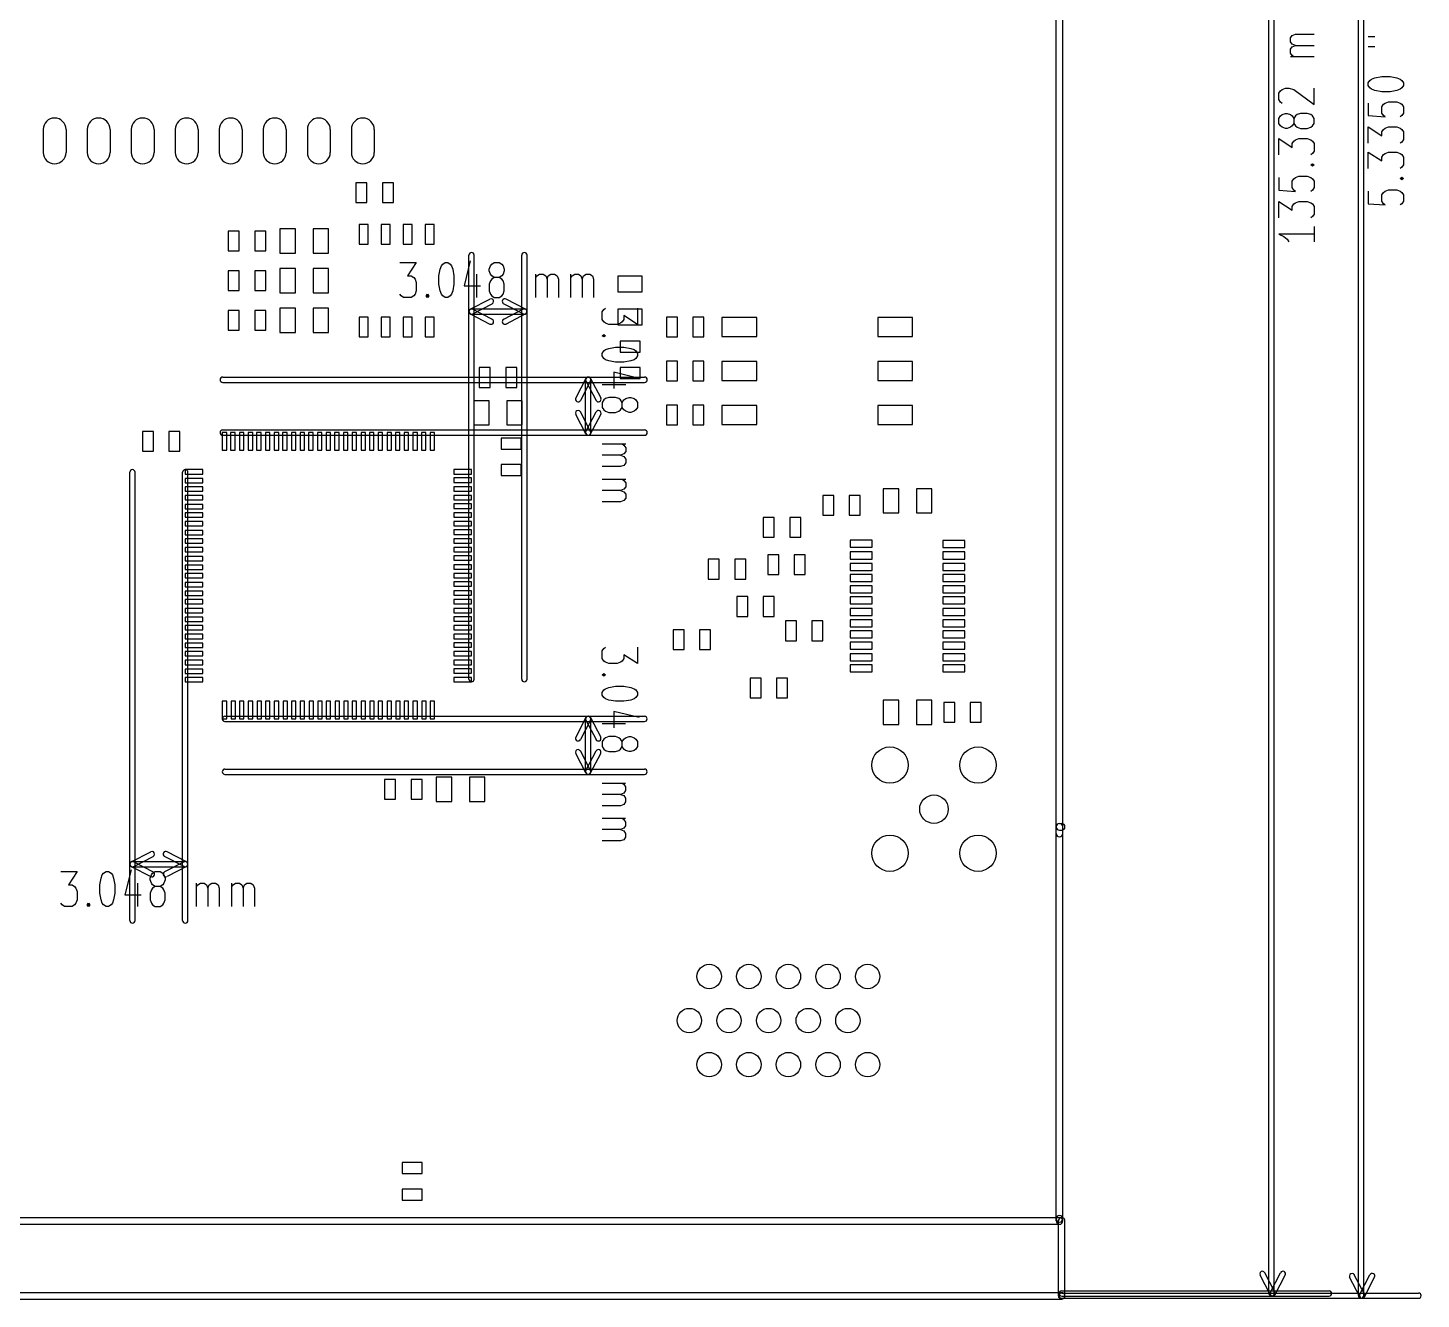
# Model space of a CAD drawing. Extents: x -29274 to 69862, y 24345 to 162744.
# Drawn here: x 38225 to 69862, y 24345 to 53210 of the extents above; entities that cross this region are included whole.
import ezdxf

# ---------------------------------------------------------------- set-up
doc = ezdxf.new("R2010")
doc.units = 0
doc.layers.add('BLACK', color=1, linetype='CONTINUOUS')

msp = doc.modelspace()

# ---------------------------------------------------------------- linework, layer by layer
at = {"layer": 'BLACK'}
for p, q in [((66406, 24474), (66406, 77774)), ((66526, 24474), (66526, 77774)), ((68438, 24426), (68438, 77776)), ((68558, 24426), (68558, 77776)), ((61575, 34920), (61575, 75920)), ((61725, 34920), (61725, 75920)), ((66896, 52981), (66935, 53039)), ((66896, 52896), (66896, 52981)), ((66935, 52839), (66896, 52896)), ((66935, 53039), (67011, 53067)), ((67011, 52810), (66935, 52839)), ((67011, 53067), (67430, 53067)), ((68662, 53016), (68814, 53016)), ((66896, 52724), (66935, 52781)), ((66896, 52639), (66896, 52724)), ((66935, 52581), (66896, 52639)), ((67430, 52553), (66896, 52553)), ((66935, 52781), (67011, 52810)), ((66973, 52553), (66935, 52581)), ((67011, 52810), (67430, 52810)), ((68662, 52787), (68814, 52787)), ((68662, 51959), (68700, 52016)), ((68662, 51902), (68662, 51959)), ((68700, 51845), (68662, 51902)), ((68700, 52016), (68738, 52045)), ((68738, 52045), (68814, 52074)), ((68814, 52074), (68967, 52102)), ((68967, 52102), (69157, 52102)), ((69157, 52102), (69309, 52074)), ((69309, 52074), (69386, 52045)), ((69386, 52045), (69424, 52016)), ((69424, 52016), (69462, 51959)), ((69462, 51902), (69424, 51845)), ((69462, 51959), (69462, 51902)), ((66630, 51725), (66668, 51782)), ((66630, 51582), (66630, 51725)), ((66668, 51525), (66630, 51582)), ((66668, 51782), (66706, 51811)), ((66706, 51811), (66782, 51839)), ((66782, 51839), (66858, 51839)), ((66858, 51839), (66973, 51811)), ((66973, 51811), (67430, 51468)), ((67430, 51468), (67430, 51839)), ((68738, 51816), (68700, 51845)), ((68814, 51788), (68738, 51816)), ((68967, 51759), (68814, 51788)), ((69157, 51759), (68967, 51759)), ((69309, 51788), (69157, 51759)), ((69386, 51816), (69309, 51788)), ((69424, 51845), (69386, 51816)), ((66706, 51496), (66668, 51525)), ((66706, 51240), (66782, 51268)), ((66782, 51268), (66820, 51268)), ((66820, 51268), (66896, 51240)), ((67125, 51268), (67049, 51240)), ((67277, 51268), (67125, 51268)), ((67354, 51240), (67277, 51268)), ((68662, 51503), (68662, 51217)), ((68967, 51417), (69005, 51474)), ((68967, 51274), (68967, 51417)), ((69005, 51217), (68967, 51274)), ((69005, 51474), (69043, 51503)), ((69043, 51503), (69119, 51531)), ((69119, 51531), (69309, 51531)), ((69309, 51531), (69386, 51503)), ((69386, 51503), (69424, 51474)), ((69424, 51474), (69462, 51417)), ((69462, 51274), (69424, 51217)), ((69462, 51417), (69462, 51274)), ((66630, 51154), (66668, 51211)), ((66630, 51040), (66630, 51154)), ((66668, 50982), (66630, 51040)), ((66668, 51211), (66706, 51240)), ((66706, 50954), (66668, 50982)), ((66782, 50925), (66706, 50954)), ((66896, 50954), (66820, 50925)), ((66896, 51240), (66935, 51211)), ((66935, 50982), (66896, 50954)), ((66935, 51211), (66973, 51154)), ((66973, 51040), (66935, 50982)), ((67011, 51211), (66973, 51154)), ((66973, 51154), (66973, 51040)), ((66973, 51040), (67011, 50982)), ((67049, 51240), (67011, 51211)), ((67011, 50982), (67049, 50954)), ((67049, 50954), (67125, 50925)), ((67277, 50925), (67354, 50954)), ((67392, 51211), (67354, 51240)), ((67354, 50954), (67392, 50982)), ((67430, 51154), (67392, 51211)), ((67392, 50982), (67430, 51040)), ((67430, 51040), (67430, 51154)), ((68662, 51217), (69043, 51188)), ((68662, 50589), (68662, 50960)), ((68662, 50960), (68967, 50760)), ((69043, 51188), (69005, 51217)), ((69043, 50932), (69119, 50960)), ((69119, 50960), (69309, 50960)), ((69309, 50960), (69386, 50932)), ((69424, 51217), (69386, 51188)), ((38571, 50903), (38571, 50383)), ((39091, 50903), (39091, 50383)), ((39571, 50903), (39571, 50383)), ((40091, 50903), (40091, 50383)), ((40571, 50903), (40571, 50383)), ((41091, 50903), (41091, 50383)), ((41571, 50903), (41571, 50383)), ((42091, 50903), (42091, 50383)), ((42571, 50903), (42571, 50383)), ((43091, 50903), (43091, 50383)), ((43571, 50903), (43571, 50383)), ((44091, 50903), (44091, 50383)), ((44571, 50903), (44571, 50383)), ((45091, 50903), (45091, 50383)), ((45570, 50903), (45570, 50383)), ((46090, 50903), (46090, 50383)), ((66630, 50326), (66630, 50697)), ((66630, 50697), (66935, 50497)), ((66820, 50925), (66782, 50925)), ((66935, 50583), (66973, 50640)), ((66973, 50640), (67011, 50669)), ((67011, 50669), (67087, 50697)), ((67087, 50697), (67277, 50697)), ((67125, 50925), (67277, 50925)), ((67277, 50697), (67354, 50669)), ((67354, 50669), (67392, 50640)), ((67392, 50640), (67430, 50583)), ((68967, 50846), (69005, 50903)), ((68967, 50760), (68967, 50846)), ((69005, 50903), (69043, 50932)), ((69386, 50932), (69424, 50903)), ((69424, 50903), (69462, 50846)), ((69462, 50674), (69424, 50617)), ((69462, 50846), (69462, 50674)), ((66935, 50497), (66935, 50583)), ((67392, 50354), (67354, 50326)), ((67430, 50411), (67392, 50354)), ((67430, 50583), (67430, 50411)), ((68662, 50018), (68662, 50389)), ((68662, 50389), (68967, 50189)), ((68967, 50275), (69005, 50332)), ((69005, 50332), (69043, 50361)), ((69043, 50361), (69119, 50389)), ((69119, 50389), (69309, 50389)), ((69309, 50389), (69386, 50361)), ((69424, 50617), (69386, 50589)), ((69386, 50361), (69424, 50332)), ((69424, 50332), (69462, 50275)), ((67354, 50097), (67392, 50125)), ((67392, 50068), (67354, 50097)), ((67354, 50097), (67430, 50097)), ((67392, 50125), (67430, 50097)), ((67430, 50097), (67392, 50068)), ((68967, 50189), (68967, 50275)), ((69424, 50046), (69386, 50018)), ((69462, 50103), (69424, 50046)), ((69462, 50275), (69462, 50103)), ((45675, 49695), (45675, 49245)), ((45925, 49695), (45675, 49695)), ((45925, 49245), (45925, 49695)), ((46275, 49695), (46275, 49245)), ((46525, 49695), (46275, 49695)), ((46525, 49245), (46525, 49695)), ((66630, 49812), (66630, 49526)), ((66935, 49726), (66973, 49783)), ((66935, 49583), (66935, 49726)), ((66973, 49783), (67011, 49812)), ((67011, 49812), (67087, 49840)), ((67087, 49840), (67277, 49840)), ((67277, 49840), (67354, 49812)), ((67354, 49812), (67392, 49783)), ((67392, 49783), (67430, 49726)), ((67430, 49726), (67430, 49583)), ((69386, 49789), (69424, 49817)), ((69424, 49760), (69386, 49789)), ((69386, 49789), (69462, 49789)), ((69424, 49817), (69462, 49789)), ((69462, 49789), (69424, 49760)), ((66630, 49526), (67011, 49497)), ((66973, 49526), (66935, 49583)), ((67011, 49497), (66973, 49526)), ((67392, 49526), (67354, 49497)), ((67430, 49583), (67392, 49526)), ((68662, 49504), (68662, 49218)), ((68967, 49418), (69005, 49475)), ((68967, 49275), (68967, 49418)), ((69005, 49475), (69043, 49504)), ((69043, 49504), (69119, 49532)), ((69119, 49532), (69309, 49532)), ((69309, 49532), (69386, 49504)), ((69386, 49504), (69424, 49475)), ((69424, 49475), (69462, 49418)), ((69462, 49418), (69462, 49275)), ((45675, 49245), (45925, 49245)), ((46275, 49245), (46525, 49245)), ((66630, 48898), (66630, 49269)), ((66630, 49269), (66935, 49069)), ((66935, 49155), (66973, 49212)), ((66935, 49069), (66935, 49155)), ((66973, 49212), (67011, 49241)), ((67011, 49241), (67087, 49269)), ((67087, 49269), (67277, 49269)), ((67277, 49269), (67354, 49241)), ((67354, 49241), (67392, 49212)), ((67392, 49212), (67430, 49155)), ((67430, 49155), (67430, 48983)), ((68662, 49218), (69043, 49189)), ((69005, 49218), (68967, 49275)), ((69043, 49189), (69005, 49218)), ((69424, 49218), (69386, 49189)), ((69462, 49275), (69424, 49218)), ((45750, 48745), (45750, 48295)), ((45950, 48745), (45750, 48745)), ((45950, 48295), (45950, 48745)), ((46250, 48745), (46250, 48295)), ((46450, 48745), (46250, 48745)), ((46450, 48295), (46450, 48745)), ((46750, 48745), (46750, 48295)), ((46950, 48745), (46750, 48745)), ((46950, 48295), (46950, 48745)), ((47250, 48745), (47250, 48295)), ((47450, 48745), (47250, 48745)), ((47450, 48295), (47450, 48745)), ((67392, 48926), (67354, 48898)), ((67430, 48983), (67392, 48926)), ((43025, 48595), (42775, 48595)), ((42775, 48595), (42775, 48145)), ((43025, 48145), (43025, 48595)), ((43625, 48595), (43375, 48595)), ((43375, 48595), (43375, 48145)), ((43625, 48145), (43625, 48595)), ((44300, 48645), (43950, 48645)), ((43950, 48645), (43950, 48095)), ((44300, 48095), (44300, 48645)), ((45050, 48645), (44700, 48645)), ((44700, 48645), (44700, 48095)), ((45050, 48095), (45050, 48645)), ((67430, 48527), (66630, 48527)), ((66630, 48527), (66744, 48470)), ((66744, 48470), (66820, 48412)), ((66820, 48412), (66858, 48355)), ((67430, 48698), (67430, 48355)), ((42775, 48145), (43025, 48145)), ((43375, 48145), (43625, 48145)), ((43950, 48095), (44300, 48095)), ((44700, 48095), (45050, 48095)), ((45750, 48295), (45950, 48295)), ((46250, 48295), (46450, 48295)), ((46750, 48295), (46950, 48295)), ((47250, 48295), (47450, 48295)), ((46673, 47885), (47044, 47885)), ((47044, 47885), (46844, 47580)), ((47587, 47733), (47615, 47809)), ((47615, 47809), (47644, 47847)), ((47644, 47847), (47701, 47885)), ((47701, 47885), (47758, 47885)), ((47758, 47885), (47815, 47847)), ((47815, 47847), (47844, 47809)), ((47844, 47809), (47873, 47733)), ((48272, 47923), (48129, 47352)), ((48240, 38421), (48240, 48049)), ((48360, 38421), (48360, 48049)), ((48700, 47733), (48729, 47809)), ((48729, 47809), (48757, 47847)), ((48757, 47847), (48815, 47885)), ((48815, 47885), (48929, 47885)), ((48929, 47885), (48986, 47847)), ((48986, 47847), (49015, 47809)), ((49015, 47809), (49043, 47733)), ((49440, 38421), (49440, 48049)), ((49560, 38421), (49560, 48049)), ((43025, 47695), (42775, 47695)), ((42775, 47695), (42775, 47245)), ((43025, 47245), (43025, 47695)), ((43625, 47695), (43375, 47695)), ((43375, 47695), (43375, 47245)), ((43625, 47245), (43625, 47695)), ((44300, 47745), (43950, 47745)), ((43950, 47745), (43950, 47195)), ((44300, 47195), (44300, 47745)), ((45050, 47745), (44700, 47745)), ((44700, 47745), (44700, 47195)), ((45050, 47195), (45050, 47745)), ((46844, 47580), (46930, 47580)), ((46930, 47580), (46987, 47542)), ((46987, 47542), (47016, 47504)), ((47016, 47504), (47044, 47428)), ((47558, 47580), (47587, 47733)), ((47558, 47390), (47558, 47580)), ((47873, 47733), (47901, 47580)), ((47901, 47580), (47901, 47390)), ((48415, 47619), (48415, 47085)), ((48700, 47695), (48700, 47733)), ((48729, 47619), (48700, 47695)), ((48729, 47466), (48700, 47390)), ((48757, 47580), (48729, 47619)), ((48757, 47504), (48729, 47466)), ((48815, 47542), (48757, 47580)), ((48815, 47542), (48757, 47504)), ((48929, 47542), (48815, 47542)), ((48986, 47580), (48929, 47542)), ((48986, 47504), (48929, 47542)), ((49015, 47619), (48986, 47580)), ((49015, 47466), (48986, 47504)), ((49043, 47695), (49015, 47619)), ((49043, 47390), (49015, 47466)), ((49043, 47733), (49043, 47695)), ((49757, 47085), (49757, 47619)), ((49757, 47542), (49785, 47580)), ((49785, 47580), (49843, 47619)), ((49843, 47619), (49928, 47619)), ((49928, 47619), (49985, 47580)), ((49985, 47580), (50014, 47504)), ((50014, 47504), (50043, 47580)), ((50014, 47504), (50014, 47085)), ((50043, 47580), (50100, 47619)), ((50100, 47619), (50185, 47619)), ((50185, 47619), (50243, 47580)), ((50243, 47580), (50271, 47504)), ((50271, 47504), (50271, 47085)), ((50557, 47085), (50557, 47619)), ((50557, 47542), (50585, 47580)), ((50585, 47580), (50643, 47619)), ((50643, 47619), (50728, 47619)), ((50728, 47619), (50785, 47580)), ((50785, 47580), (50814, 47504)), ((50814, 47504), (50843, 47580)), ((50814, 47504), (50814, 47085)), ((50843, 47580), (50900, 47619)), ((50900, 47619), (50985, 47619)), ((50985, 47619), (51043, 47580)), ((51043, 47580), (51071, 47504)), ((51071, 47504), (51071, 47085)), ((52175, 47570), (51625, 47570)), ((51625, 47570), (51625, 47220)), ((52175, 47220), (52175, 47570)), ((42775, 47245), (43025, 47245)), ((43375, 47245), (43625, 47245)), ((43950, 47195), (44300, 47195)), ((44700, 47195), (45050, 47195)), ((46701, 47123), (46673, 47161)), ((47016, 47161), (46987, 47123)), ((47044, 47238), (47016, 47161)), ((47044, 47428), (47044, 47238)), ((47272, 47123), (47301, 47161)), ((47301, 47161), (47329, 47123)), ((47301, 47161), (47301, 47085)), ((47587, 47238), (47558, 47390)), ((47615, 47161), (47587, 47238)), ((47644, 47123), (47615, 47161)), ((47844, 47161), (47815, 47123)), ((47873, 47238), (47844, 47161)), ((47901, 47390), (47873, 47238)), ((48129, 47352), (48501, 47352)), ((48700, 47390), (48700, 47238)), ((48700, 47238), (48729, 47161)), ((48729, 47161), (48757, 47123)), ((48986, 47123), (49015, 47161)), ((49015, 47161), (49043, 47238)), ((49043, 47238), (49043, 47390)), ((51625, 47220), (52175, 47220)), ((44300, 46845), (43950, 46845)), ((43950, 46845), (43950, 46295)), ((44300, 46295), (44300, 46845)), ((45050, 46845), (44700, 46845)), ((44700, 46845), (44700, 46295)), ((45050, 46295), (45050, 46845)), ((46758, 47085), (46701, 47123)), ((46930, 47085), (46758, 47085)), ((46987, 47123), (46930, 47085)), ((47301, 47085), (47272, 47123)), ((47329, 47123), (47301, 47085)), ((47701, 47085), (47644, 47123)), ((47758, 47085), (47701, 47085)), ((47815, 47123), (47758, 47085)), ((48272, 46823), (48714, 47052)), ((48300, 46829), (49500, 46829)), ((48328, 46716), (48770, 46945)), ((48757, 47123), (48815, 47085)), ((48815, 47085), (48929, 47085)), ((48929, 47085), (48986, 47123)), ((49471, 46716), (49029, 46946)), ((49527, 46822), (49085, 47052)), ((51304, 46819), (51342, 46847)), ((52066, 46847), (52066, 46476)), ((43025, 46795), (42775, 46795)), ((42775, 46795), (42775, 46345)), ((43025, 46345), (43025, 46795)), ((43625, 46795), (43375, 46795)), ((43375, 46795), (43375, 46345)), ((43625, 46345), (43625, 46795)), ((45750, 46645), (45750, 46195)), ((45950, 46645), (45750, 46645)), ((45950, 46195), (45950, 46645)), ((46250, 46645), (46250, 46195)), ((46450, 46645), (46250, 46645)), ((46450, 46195), (46450, 46645)), ((46750, 46645), (46750, 46195)), ((46950, 46645), (46750, 46645)), ((46950, 46195), (46950, 46645)), ((47250, 46645), (47250, 46195)), ((47450, 46645), (47250, 46645)), ((47450, 46195), (47450, 46645)), ((48272, 46715), (48714, 46486)), ((48300, 46709), (49500, 46709)), ((48328, 46822), (48770, 46593)), ((49471, 46822), (49029, 46592)), ((49527, 46716), (49085, 46486)), ((51266, 46762), (51304, 46819)), ((51266, 46590), (51266, 46762)), ((51304, 46533), (51266, 46590)), ((51342, 46504), (51304, 46533)), ((52175, 46820), (51625, 46820)), ((51625, 46820), (51625, 46470)), ((51723, 46533), (51685, 46504)), ((51761, 46590), (51723, 46533)), ((52066, 46476), (51761, 46676)), ((51761, 46676), (51761, 46590)), ((52175, 46470), (52175, 46820)), ((52975, 46645), (52725, 46645)), ((52725, 46645), (52725, 46195)), ((52975, 46195), (52975, 46645)), ((53575, 46645), (53325, 46645)), ((53325, 46645), (53325, 46195)), ((53575, 46195), (53575, 46645)), ((54775, 46634), (53985, 46634)), ((53985, 46634), (53985, 46206)), ((54775, 46206), (54775, 46634)), ((58315, 46634), (57525, 46634)), ((57525, 46634), (57525, 46206)), ((58315, 46206), (58315, 46634)), ((42775, 46345), (43025, 46345)), ((43375, 46345), (43625, 46345)), ((43950, 46295), (44300, 46295)), ((44700, 46295), (45050, 46295)), ((45750, 46195), (45950, 46195)), ((46250, 46195), (46450, 46195)), ((46750, 46195), (46950, 46195)), ((47250, 46195), (47450, 46195)), ((51266, 46219), (51304, 46248)), ((51304, 46191), (51266, 46219)), ((51342, 46219), (51266, 46219)), ((51304, 46248), (51342, 46219)), ((51342, 46219), (51304, 46191)), ((51419, 46476), (51342, 46504)), ((51609, 46476), (51419, 46476)), ((51685, 46504), (51609, 46476)), ((51625, 46470), (52175, 46470)), ((52725, 46195), (52975, 46195)), ((53325, 46195), (53575, 46195)), ((53985, 46206), (54775, 46206)), ((57525, 46206), (58315, 46206)), ((51266, 45819), (51304, 45876)), ((51304, 45876), (51342, 45905)), ((51342, 45905), (51419, 45933)), ((51419, 45933), (51571, 45962)), ((51571, 45962), (51761, 45962)), ((52125, 46095), (51675, 46095)), ((51675, 46095), (51675, 45845)), ((51761, 45962), (51914, 45933)), ((51914, 45933), (51990, 45905)), ((51990, 45905), (52028, 45876)), ((52028, 45876), (52066, 45819)), ((52125, 45845), (52125, 46095)), ((51266, 45762), (51266, 45819)), ((51304, 45705), (51266, 45762)), ((51342, 45676), (51304, 45705)), ((51419, 45647), (51342, 45676)), ((51571, 45619), (51419, 45647)), ((51761, 45619), (51571, 45619)), ((51675, 45845), (52125, 45845)), ((51914, 45647), (51761, 45619)), ((51990, 45676), (51914, 45647)), ((52028, 45705), (51990, 45676)), ((52066, 45762), (52028, 45705)), ((52066, 45819), (52066, 45762)), ((52975, 45645), (52725, 45645)), ((52725, 45645), (52725, 45195)), ((52975, 45195), (52975, 45645)), ((53575, 45645), (53325, 45645)), ((53325, 45645), (53325, 45195)), ((53575, 45195), (53575, 45645)), ((54775, 45634), (53985, 45634)), ((53985, 45634), (53985, 45206)), ((54775, 45206), (54775, 45634)), ((58315, 45634), (57525, 45634)), ((57525, 45634), (57525, 45206)), ((58315, 45206), (58315, 45634)), ((42650, 45280), (52230, 45280)), ((48725, 45495), (48475, 45495)), ((48475, 45495), (48475, 45045)), ((48725, 45045), (48725, 45495)), ((49325, 45495), (49075, 45495)), ((49075, 45495), (49075, 45045)), ((49325, 45045), (49325, 45495)), ((50896, 45248), (50667, 44806)), ((51003, 45248), (51233, 44806)), ((52104, 45248), (51533, 45391)), ((51533, 45391), (51533, 45019)), ((52125, 45495), (51675, 45495)), ((51675, 45495), (51675, 45245)), ((51675, 45245), (52125, 45245)), ((52125, 45245), (52125, 45495)), ((42650, 45160), (52230, 45160)), ((48475, 45045), (48725, 45045)), ((49075, 45045), (49325, 45045)), ((51003, 45192), (50774, 44750)), ((50890, 44020), (50890, 45220)), ((50897, 45192), (51127, 44750)), ((51010, 44020), (51010, 45220)), ((51800, 45105), (51266, 45105)), ((52725, 45195), (52975, 45195)), ((53325, 45195), (53575, 45195)), ((53985, 45206), (54775, 45206)), ((57525, 45206), (58315, 45206)), ((48350, 44745), (48350, 44195)), ((48700, 44745), (48350, 44745)), ((48700, 44195), (48700, 44745)), ((49100, 44745), (49100, 44195)), ((49450, 44745), (49100, 44745)), ((49450, 44195), (49450, 44745)), ((51304, 44763), (51266, 44705)), ((51266, 44705), (51266, 44591)), ((51342, 44791), (51304, 44763)), ((51419, 44820), (51342, 44791)), ((51571, 44820), (51419, 44820)), ((51647, 44791), (51571, 44820)), ((51685, 44763), (51647, 44791)), ((51723, 44705), (51685, 44763)), ((51723, 44705), (51761, 44763)), ((51723, 44591), (51723, 44705)), ((51761, 44763), (51800, 44791)), ((51800, 44791), (51876, 44820)), ((51876, 44820), (51914, 44820)), ((51914, 44820), (51990, 44791)), ((51990, 44791), (52028, 44763)), ((52028, 44763), (52066, 44705)), ((52066, 44705), (52066, 44591)), ((52975, 44645), (52725, 44645)), ((52725, 44645), (52725, 44195)), ((52975, 44195), (52975, 44645)), ((53575, 44645), (53325, 44645)), ((53325, 44645), (53325, 44195)), ((53575, 44195), (53575, 44645)), ((54775, 44634), (53985, 44634)), ((53985, 44634), (53985, 44206)), ((54775, 44206), (54775, 44634)), ((58315, 44634), (57525, 44634)), ((57525, 44634), (57525, 44206)), ((58315, 44206), (58315, 44634)), ((50896, 43993), (50667, 44435)), ((51003, 44049), (50774, 44491)), ((50897, 44049), (51127, 44491)), ((51003, 43993), (51233, 44435)), ((51266, 44591), (51304, 44534)), ((51304, 44534), (51342, 44505)), ((51342, 44505), (51419, 44477)), ((51419, 44477), (51571, 44477)), ((51571, 44477), (51647, 44505)), ((51647, 44505), (51685, 44534)), ((51685, 44534), (51723, 44591)), ((51761, 44534), (51723, 44591)), ((51800, 44505), (51761, 44534)), ((51876, 44477), (51800, 44505)), ((51914, 44477), (51876, 44477)), ((51990, 44505), (51914, 44477)), ((52028, 44534), (51990, 44505)), ((52066, 44591), (52028, 44534)), ((41075, 44045), (40825, 44045)), ((40825, 44045), (40825, 43595)), ((41075, 43595), (41075, 44045)), ((41675, 44045), (41425, 44045)), ((41425, 44045), (41425, 43595)), ((41675, 43595), (41675, 44045)), ((42740, 44020), (42640, 44020)), ((42640, 44020), (42640, 43620)), ((42650, 44080), (52230, 44080)), ((42740, 43620), (42740, 44020)), ((42930, 44020), (42830, 44020)), ((42830, 44020), (42830, 43620)), ((42930, 43620), (42930, 44020)), ((43130, 44020), (43030, 44020)), ((43030, 44020), (43030, 43620)), ((43130, 43620), (43130, 44020)), ((43330, 44020), (43230, 44020)), ((43230, 44020), (43230, 43620)), ((43330, 43620), (43330, 44020)), ((43520, 44020), (43420, 44020)), ((43420, 44020), (43420, 43620)), ((43520, 43620), (43520, 44020)), ((43720, 44020), (43620, 44020)), ((43620, 44020), (43620, 43620)), ((43720, 43620), (43720, 44020)), ((43920, 44020), (43820, 44020)), ((43820, 44020), (43820, 43620)), ((43920, 43620), (43920, 44020)), ((44110, 44020), (44010, 44020)), ((44010, 44020), (44010, 43620)), ((44110, 43620), (44110, 44020)), ((44310, 44020), (44210, 44020)), ((44210, 44020), (44210, 43620)), ((44310, 43620), (44310, 44020)), ((44510, 44020), (44410, 44020)), ((44410, 44020), (44410, 43620)), ((44510, 43620), (44510, 44020)), ((44700, 44020), (44600, 44020)), ((44600, 44020), (44600, 43620)), ((44700, 43620), (44700, 44020)), ((44900, 44020), (44800, 44020)), ((44800, 44020), (44800, 43620)), ((44900, 43620), (44900, 44020)), ((45100, 44020), (45000, 44020)), ((45000, 44020), (45000, 43620)), ((45100, 43620), (45100, 44020)), ((45290, 44020), (45190, 44020)), ((45190, 44020), (45190, 43620)), ((45290, 43620), (45290, 44020)), ((45490, 44020), (45390, 44020)), ((45390, 44020), (45390, 43620)), ((45490, 43620), (45490, 44020)), ((45690, 44020), (45590, 44020)), ((45590, 44020), (45590, 43620)), ((45690, 43620), (45690, 44020)), ((45890, 44020), (45790, 44020)), ((45790, 44020), (45790, 43620)), ((45890, 43620), (45890, 44020)), ((46080, 44020), (45980, 44020)), ((45980, 44020), (45980, 43620)), ((46080, 43620), (46080, 44020)), ((46280, 44020), (46180, 44020)), ((46180, 44020), (46180, 43620)), ((46280, 43620), (46280, 44020)), ((46480, 44020), (46380, 44020)), ((46380, 44020), (46380, 43620)), ((46480, 43620), (46480, 44020)), ((46670, 44020), (46570, 44020)), ((46570, 44020), (46570, 43620)), ((46670, 43620), (46670, 44020)), ((46870, 44020), (46770, 44020)), ((46770, 44020), (46770, 43620)), ((46870, 43620), (46870, 44020)), ((47070, 44020), (46970, 44020)), ((46970, 44020), (46970, 43620)), ((47070, 43620), (47070, 44020)), ((47260, 44020), (47160, 44020)), ((47160, 44020), (47160, 43620)), ((47260, 43620), (47260, 44020)), ((47460, 44020), (47360, 44020)), ((47360, 44020), (47360, 43620)), ((47460, 43620), (47460, 44020)), ((48350, 44195), (48700, 44195)), ((49100, 44195), (49450, 44195)), ((52725, 44195), (52975, 44195)), ((53325, 44195), (53575, 44195)), ((53985, 44206), (54775, 44206)), ((57525, 44206), (58315, 44206)), ((42650, 43960), (52230, 43960)), ((49425, 43895), (48975, 43895)), ((48975, 43895), (48975, 43645)), ((49425, 43645), (49425, 43895)), ((51266, 43763), (51800, 43763)), ((51723, 43763), (51761, 43735)), ((51761, 43735), (51800, 43677)), ((51800, 43677), (51800, 43592)), ((40825, 43595), (41075, 43595)), ((41425, 43595), (41675, 43595)), ((42640, 43620), (42740, 43620)), ((42830, 43620), (42930, 43620)), ((43030, 43620), (43130, 43620)), ((43230, 43620), (43330, 43620)), ((43420, 43620), (43520, 43620)), ((43620, 43620), (43720, 43620)), ((43820, 43620), (43920, 43620)), ((44010, 43620), (44110, 43620)), ((44210, 43620), (44310, 43620)), ((44410, 43620), (44510, 43620)), ((44600, 43620), (44700, 43620)), ((44800, 43620), (44900, 43620)), ((45000, 43620), (45100, 43620)), ((45190, 43620), (45290, 43620)), ((45390, 43620), (45490, 43620)), ((45590, 43620), (45690, 43620)), ((45790, 43620), (45890, 43620)), ((45980, 43620), (46080, 43620)), ((46180, 43620), (46280, 43620)), ((46380, 43620), (46480, 43620)), ((46570, 43620), (46670, 43620)), ((46770, 43620), (46870, 43620)), ((46970, 43620), (47070, 43620)), ((47160, 43620), (47260, 43620)), ((47360, 43620), (47460, 43620)), ((48975, 43645), (49425, 43645)), ((51685, 43506), (51266, 43506)), ((51761, 43535), (51685, 43506)), ((51685, 43506), (51761, 43477)), ((51800, 43592), (51761, 43535)), ((51761, 43477), (51800, 43420)), ((51800, 43420), (51800, 43335)), ((40540, 32942), (40540, 43120)), ((40660, 32942), (40660, 43120)), ((41740, 32942), (41740, 43120)), ((42200, 43180), (41800, 43180)), ((41800, 43180), (41800, 43080)), ((41800, 43080), (42200, 43080)), ((41860, 32942), (41860, 43120)), ((42200, 43080), (42200, 43180)), ((48300, 43180), (47900, 43180)), ((47900, 43180), (47900, 43080)), ((47900, 43080), (48300, 43080)), ((48300, 43080), (48300, 43180)), ((49425, 43295), (48975, 43295)), ((48975, 43295), (48975, 43045)), ((48975, 43045), (49425, 43045)), ((49425, 43045), (49425, 43295)), ((51685, 43249), (51266, 43249)), ((51761, 43277), (51685, 43249)), ((51800, 43335), (51761, 43277)), ((42200, 42980), (41800, 42980)), ((41800, 42980), (41800, 42880)), ((41800, 42880), (42200, 42880)), ((42200, 42790), (41800, 42790)), ((41800, 42790), (41800, 42690)), ((42200, 42880), (42200, 42980)), ((42200, 42690), (42200, 42790)), ((48300, 42990), (47900, 42990)), ((47900, 42990), (47900, 42890)), ((47900, 42890), (48300, 42890)), ((48300, 42790), (47900, 42790)), ((47900, 42790), (47900, 42690)), ((48300, 42890), (48300, 42990)), ((48300, 42690), (48300, 42790)), ((51266, 42963), (51800, 42963)), ((51761, 42735), (51685, 42706)), ((51723, 42963), (51761, 42935)), ((51761, 42935), (51800, 42877)), ((51800, 42792), (51761, 42735)), ((51800, 42877), (51800, 42792)), ((58000, 42745), (57650, 42745)), ((57650, 42745), (57650, 42195)), ((58000, 42195), (58000, 42745)), ((58750, 42745), (58400, 42745)), ((58400, 42745), (58400, 42195)), ((58750, 42195), (58750, 42745)), ((41800, 42690), (42200, 42690)), ((42200, 42590), (41800, 42590)), ((41800, 42590), (41800, 42490)), ((41800, 42490), (42200, 42490)), ((42200, 42490), (42200, 42590)), ((47900, 42690), (48300, 42690)), ((48300, 42590), (47900, 42590)), ((47900, 42590), (47900, 42490)), ((47900, 42490), (48300, 42490)), ((48300, 42400), (47900, 42400)), ((47900, 42400), (47900, 42300)), ((48300, 42490), (48300, 42590)), ((48300, 42300), (48300, 42400)), ((51685, 42706), (51266, 42706)), ((51685, 42449), (51266, 42449)), ((51685, 42706), (51761, 42677)), ((51761, 42477), (51685, 42449)), ((51761, 42677), (51800, 42620)), ((51800, 42535), (51761, 42477)), ((51800, 42620), (51800, 42535)), ((56275, 42595), (56275, 42145)), ((56525, 42595), (56275, 42595)), ((56525, 42145), (56525, 42595)), ((56875, 42595), (56875, 42145)), ((57125, 42595), (56875, 42595)), ((57125, 42145), (57125, 42595)), ((42200, 42390), (41800, 42390)), ((41800, 42390), (41800, 42290)), ((41800, 42290), (42200, 42290)), ((42200, 42200), (41800, 42200)), ((41800, 42200), (41800, 42100)), ((41800, 42100), (42200, 42100)), ((42200, 42290), (42200, 42390)), ((42200, 42100), (42200, 42200)), ((47900, 42300), (48300, 42300)), ((48300, 42200), (47900, 42200)), ((47900, 42200), (47900, 42100)), ((47900, 42100), (48300, 42100)), ((48300, 42100), (48300, 42200)), ((54925, 42095), (54925, 41645)), ((55175, 42095), (54925, 42095)), ((55175, 41645), (55175, 42095)), ((55525, 42095), (55525, 41645)), ((55775, 42095), (55525, 42095)), ((55775, 41645), (55775, 42095)), ((56275, 42145), (56525, 42145)), ((56875, 42145), (57125, 42145)), ((57650, 42195), (58000, 42195)), ((58400, 42195), (58750, 42195)), ((42200, 42000), (41800, 42000)), ((41800, 42000), (41800, 41900)), ((41800, 41900), (42200, 41900)), ((42200, 41800), (41800, 41800)), ((41800, 41800), (41800, 41700)), ((42200, 41900), (42200, 42000)), ((42200, 41700), (42200, 41800)), ((48300, 42000), (47900, 42000)), ((47900, 42000), (47900, 41900)), ((47900, 41900), (48300, 41900)), ((48300, 41810), (47900, 41810)), ((47900, 41810), (47900, 41710)), ((48300, 41900), (48300, 42000)), ((48300, 41710), (48300, 41810)), ((41800, 41700), (42200, 41700)), ((42200, 41610), (41800, 41610)), ((41800, 41610), (41800, 41510)), ((41800, 41510), (42200, 41510)), ((42200, 41510), (42200, 41610)), ((47900, 41710), (48300, 41710)), ((48300, 41610), (47900, 41610)), ((47900, 41610), (47900, 41510)), ((47900, 41510), (48300, 41510)), ((48300, 41510), (48300, 41610)), ((54925, 41645), (55175, 41645)), ((55525, 41645), (55775, 41645)), ((57400, 41580), (56900, 41580)), ((56900, 41580), (56900, 41420)), ((57400, 41420), (57400, 41580)), ((59500, 41570), (59000, 41570)), ((59000, 41570), (59000, 41410)), ((59500, 41410), (59500, 41570)), ((42200, 41410), (41800, 41410)), ((41800, 41410), (41800, 41310)), ((41800, 41310), (42200, 41310)), ((42200, 41210), (41800, 41210)), ((41800, 41210), (41800, 41110)), ((42200, 41310), (42200, 41410)), ((42200, 41110), (42200, 41210)), ((48300, 41410), (47900, 41410)), ((47900, 41410), (47900, 41310)), ((47900, 41310), (48300, 41310)), ((48300, 41220), (47900, 41220)), ((47900, 41220), (47900, 41120)), ((48300, 41310), (48300, 41410)), ((48300, 41120), (48300, 41220)), ((53675, 41145), (53675, 40695)), ((53925, 41145), (53675, 41145)), ((53925, 40695), (53925, 41145)), ((54275, 41145), (54275, 40695)), ((54525, 41145), (54275, 41145)), ((54525, 40695), (54525, 41145)), ((55025, 41245), (55025, 40795)), ((55275, 41245), (55025, 41245)), ((55275, 40795), (55275, 41245)), ((55625, 41245), (55625, 40795)), ((55875, 41245), (55625, 41245)), ((55875, 40795), (55875, 41245)), ((56900, 41420), (57400, 41420)), ((57400, 41310), (56900, 41310)), ((56900, 41310), (56900, 41150)), ((56900, 41150), (57400, 41150)), ((57400, 41150), (57400, 41310)), ((59000, 41410), (59500, 41410)), ((59500, 41310), (59000, 41310)), ((59000, 41310), (59000, 41150)), ((59000, 41150), (59500, 41150)), ((59500, 41150), (59500, 41310)), ((41800, 41110), (42200, 41110)), ((42200, 41010), (41800, 41010)), ((41800, 41010), (41800, 40910)), ((41800, 40910), (42200, 40910)), ((42200, 40820), (41800, 40820)), ((41800, 40820), (41800, 40720)), ((42200, 40910), (42200, 41010)), ((42200, 40720), (42200, 40820)), ((47900, 41120), (48300, 41120)), ((48300, 41020), (47900, 41020)), ((47900, 41020), (47900, 40920)), ((47900, 40920), (48300, 40920)), ((48300, 40820), (47900, 40820)), ((47900, 40820), (47900, 40720)), ((48300, 40920), (48300, 41020)), ((48300, 40720), (48300, 40820)), ((57400, 41050), (56900, 41050)), ((56900, 41050), (56900, 40890)), ((56900, 40890), (57400, 40890)), ((57400, 40890), (57400, 41050)), ((59500, 41050), (59000, 41050)), ((59000, 41050), (59000, 40890)), ((59000, 40890), (59500, 40890)), ((59500, 40890), (59500, 41050)), ((41800, 40720), (42200, 40720)), ((42200, 40620), (41800, 40620)), ((41800, 40620), (41800, 40520)), ((41800, 40520), (42200, 40520)), ((42200, 40520), (42200, 40620)), ((47900, 40720), (48300, 40720)), ((48300, 40630), (47900, 40630)), ((47900, 40630), (47900, 40530)), ((47900, 40530), (48300, 40530)), ((48300, 40530), (48300, 40630)), ((53675, 40695), (53925, 40695)), ((54275, 40695), (54525, 40695)), ((55025, 40795), (55275, 40795)), ((55625, 40795), (55875, 40795)), ((57400, 40800), (56900, 40800)), ((56900, 40800), (56900, 40640)), ((56900, 40640), (57400, 40640)), ((57400, 40540), (56900, 40540)), ((56900, 40540), (56900, 40380)), ((57400, 40640), (57400, 40800)), ((57400, 40380), (57400, 40540)), ((59500, 40800), (59000, 40800)), ((59000, 40800), (59000, 40640)), ((59000, 40640), (59500, 40640)), ((59500, 40540), (59000, 40540)), ((59000, 40540), (59000, 40380)), ((59500, 40640), (59500, 40800)), ((59500, 40380), (59500, 40540)), ((42200, 40420), (41800, 40420)), ((41800, 40420), (41800, 40320)), ((41800, 40320), (42200, 40320)), ((42200, 40230), (41800, 40230)), ((41800, 40230), (41800, 40130)), ((42200, 40320), (42200, 40420)), ((42200, 40130), (42200, 40230)), ((48300, 40430), (47900, 40430)), ((47900, 40430), (47900, 40330)), ((47900, 40330), (48300, 40330)), ((48300, 40230), (47900, 40230)), ((47900, 40230), (47900, 40130)), ((48300, 40330), (48300, 40430)), ((48300, 40130), (48300, 40230)), ((54325, 40295), (54325, 39845)), ((54575, 40295), (54325, 40295)), ((54575, 39845), (54575, 40295)), ((54925, 40295), (54925, 39845)), ((55175, 40295), (54925, 40295)), ((55175, 39845), (55175, 40295)), ((56900, 40380), (57400, 40380)), ((57400, 40290), (56900, 40290)), ((56900, 40290), (56900, 40130)), ((57400, 40130), (57400, 40290)), ((59000, 40380), (59500, 40380)), ((59500, 40290), (59000, 40290)), ((59000, 40290), (59000, 40130)), ((59500, 40130), (59500, 40290)), ((41800, 40130), (42200, 40130)), ((42200, 40030), (41800, 40030)), ((41800, 40030), (41800, 39930)), ((41800, 39930), (42200, 39930)), ((42200, 39930), (42200, 40030)), ((47900, 40130), (48300, 40130)), ((48300, 40030), (47900, 40030)), ((47900, 40030), (47900, 39930)), ((47900, 39930), (48300, 39930)), ((48300, 39930), (48300, 40030)), ((56900, 40130), (57400, 40130)), ((57400, 40030), (56900, 40030)), ((56900, 40030), (56900, 39870)), ((56900, 39870), (57400, 39870)), ((57400, 39870), (57400, 40030)), ((59000, 40130), (59500, 40130)), ((59500, 40030), (59000, 40030)), ((59000, 40030), (59000, 39870)), ((59000, 39870), (59500, 39870)), ((59500, 39870), (59500, 40030)), ((42200, 39830), (41800, 39830)), ((41800, 39830), (41800, 39730)), ((41800, 39730), (42200, 39730)), ((42200, 39640), (41800, 39640)), ((41800, 39640), (41800, 39540)), ((42200, 39730), (42200, 39830)), ((42200, 39540), (42200, 39640)), ((48300, 39840), (47900, 39840)), ((47900, 39840), (47900, 39740)), ((47900, 39740), (48300, 39740)), ((48300, 39640), (47900, 39640)), ((47900, 39640), (47900, 39540)), ((48300, 39740), (48300, 39840)), ((48300, 39540), (48300, 39640)), ((54325, 39845), (54575, 39845)), ((54925, 39845), (55175, 39845)), ((55425, 39745), (55425, 39295)), ((55675, 39745), (55425, 39745)), ((55675, 39295), (55675, 39745)), ((56025, 39745), (56025, 39295)), ((56275, 39745), (56025, 39745)), ((56275, 39295), (56275, 39745)), ((57400, 39770), (56900, 39770)), ((56900, 39770), (56900, 39610)), ((56900, 39610), (57400, 39610)), ((57400, 39610), (57400, 39770)), ((59500, 39770), (59000, 39770)), ((59000, 39770), (59000, 39610)), ((59000, 39610), (59500, 39610)), ((59500, 39610), (59500, 39770)), ((41800, 39540), (42200, 39540)), ((42200, 39440), (41800, 39440)), ((41800, 39440), (41800, 39340)), ((41800, 39340), (42200, 39340)), ((42200, 39240), (41800, 39240)), ((41800, 39240), (41800, 39140)), ((42200, 39340), (42200, 39440)), ((42200, 39140), (42200, 39240)), ((47900, 39540), (48300, 39540)), ((48300, 39440), (47900, 39440)), ((47900, 39440), (47900, 39340)), ((47900, 39340), (48300, 39340)), ((48300, 39250), (47900, 39250)), ((47900, 39250), (47900, 39150)), ((48300, 39340), (48300, 39440)), ((48300, 39150), (48300, 39250)), ((52875, 39545), (52875, 39095)), ((53125, 39545), (52875, 39545)), ((53125, 39095), (53125, 39545)), ((53475, 39545), (53475, 39095)), ((53725, 39545), (53475, 39545)), ((53725, 39095), (53725, 39545)), ((55425, 39295), (55675, 39295)), ((56025, 39295), (56275, 39295)), ((57400, 39520), (56900, 39520)), ((56900, 39520), (56900, 39360)), ((56900, 39360), (57400, 39360)), ((57400, 39260), (56900, 39260)), ((56900, 39260), (56900, 39100)), ((57400, 39360), (57400, 39520)), ((57400, 39100), (57400, 39260)), ((59500, 39520), (59000, 39520)), ((59000, 39520), (59000, 39360)), ((59000, 39360), (59500, 39360)), ((59500, 39260), (59000, 39260)), ((59000, 39260), (59000, 39100)), ((59500, 39360), (59500, 39520)), ((59500, 39100), (59500, 39260)), ((41800, 39140), (42200, 39140)), ((42200, 39050), (41800, 39050)), ((41800, 39050), (41800, 38950)), ((41800, 38950), (42200, 38950)), ((42200, 38950), (42200, 39050)), ((47900, 39150), (48300, 39150)), ((48300, 39050), (47900, 39050)), ((47900, 39050), (47900, 38950)), ((47900, 38950), (48300, 38950)), ((48300, 38950), (48300, 39050)), ((51265, 39062), (51303, 39119)), ((51265, 38890), (51265, 39062)), ((51303, 39119), (51341, 39147)), ((52065, 38776), (51760, 38976)), ((51760, 38976), (51760, 38890)), ((52065, 39147), (52065, 38776)), ((52875, 39095), (53125, 39095)), ((53475, 39095), (53725, 39095)), ((56900, 39100), (57400, 39100)), ((57400, 39000), (56900, 39000)), ((56900, 39000), (56900, 38840)), ((57400, 38840), (57400, 39000)), ((59000, 39100), (59500, 39100)), ((59500, 39000), (59000, 39000)), ((59000, 39000), (59000, 38840)), ((59500, 38840), (59500, 39000)), ((42200, 38850), (41800, 38850)), ((41800, 38850), (41800, 38750)), ((41800, 38750), (42200, 38750)), ((42200, 38650), (41800, 38650)), ((41800, 38650), (41800, 38550)), ((42200, 38750), (42200, 38850)), ((42200, 38550), (42200, 38650)), ((48300, 38850), (47900, 38850)), ((47900, 38850), (47900, 38750)), ((47900, 38750), (48300, 38750)), ((48300, 38660), (47900, 38660)), ((47900, 38660), (47900, 38560)), ((48300, 38750), (48300, 38850)), ((48300, 38560), (48300, 38660)), ((51303, 38833), (51265, 38890)), ((51341, 38804), (51303, 38833)), ((51418, 38776), (51341, 38804)), ((51608, 38776), (51418, 38776)), ((51684, 38804), (51608, 38776)), ((51722, 38833), (51684, 38804)), ((51760, 38890), (51722, 38833)), ((56900, 38840), (57400, 38840)), ((57400, 38750), (56900, 38750)), ((56900, 38750), (56900, 38590)), ((57400, 38590), (57400, 38750)), ((59000, 38840), (59500, 38840)), ((59500, 38750), (59000, 38750)), ((59000, 38750), (59000, 38590)), ((59500, 38590), (59500, 38750)), ((41800, 38550), (42200, 38550)), ((42200, 38460), (41800, 38460)), ((41800, 38460), (41800, 38360)), ((41800, 38360), (42200, 38360)), ((42200, 38360), (42200, 38460)), ((47900, 38560), (48300, 38560)), ((48300, 38460), (47900, 38460)), ((47900, 38460), (47900, 38360)), ((47900, 38360), (48300, 38360)), ((48300, 38360), (48300, 38460)), ((51265, 38519), (51303, 38548)), ((51303, 38491), (51265, 38519)), ((51341, 38519), (51265, 38519)), ((51303, 38548), (51341, 38519)), ((51341, 38519), (51303, 38491)), ((54625, 38445), (54625, 37995)), ((54875, 38445), (54625, 38445)), ((54875, 37995), (54875, 38445)), ((55225, 38445), (55225, 37995)), ((55475, 38445), (55225, 38445)), ((55475, 37995), (55475, 38445)), ((56900, 38590), (57400, 38590)), ((59000, 38590), (59500, 38590)), ((51265, 38119), (51303, 38176)), ((51265, 38062), (51265, 38119)), ((51303, 38005), (51265, 38062)), ((51303, 38176), (51341, 38205)), ((51341, 37976), (51303, 38005)), ((51341, 38205), (51418, 38233)), ((51418, 37947), (51341, 37976)), ((51418, 38233), (51570, 38262)), ((51570, 38262), (51760, 38262)), ((51760, 38262), (51913, 38233)), ((51913, 38233), (51989, 38205)), ((51989, 37976), (51913, 37947)), ((51989, 38205), (52027, 38176)), ((52027, 38005), (51989, 37976)), ((52027, 38176), (52065, 38119)), ((52065, 38062), (52027, 38005)), ((52065, 38119), (52065, 38062)), ((54625, 37995), (54875, 37995)), ((55225, 37995), (55475, 37995)), ((42740, 37920), (42640, 37920)), ((42640, 37920), (42640, 37520)), ((42740, 37520), (42740, 37920)), ((42940, 37920), (42840, 37920)), ((42840, 37920), (42840, 37520)), ((42940, 37520), (42940, 37920)), ((43130, 37920), (43030, 37920)), ((43030, 37920), (43030, 37520)), ((43130, 37520), (43130, 37920)), ((43330, 37920), (43230, 37920)), ((43230, 37920), (43230, 37520)), ((43330, 37520), (43330, 37920)), ((43530, 37920), (43430, 37920)), ((43430, 37920), (43430, 37520)), ((43530, 37520), (43530, 37920)), ((43720, 37920), (43620, 37920)), ((43620, 37920), (43620, 37520)), ((43720, 37520), (43720, 37920)), ((43920, 37920), (43820, 37920)), ((43820, 37920), (43820, 37520)), ((43920, 37520), (43920, 37920)), ((44120, 37920), (44020, 37920)), ((44020, 37920), (44020, 37520)), ((44120, 37520), (44120, 37920)), ((44310, 37920), (44210, 37920)), ((44210, 37920), (44210, 37520)), ((44310, 37520), (44310, 37920)), ((44510, 37920), (44410, 37920)), ((44410, 37920), (44410, 37520)), ((44510, 37520), (44510, 37920)), ((44710, 37920), (44610, 37920)), ((44610, 37920), (44610, 37520)), ((44710, 37520), (44710, 37920)), ((44910, 37920), (44810, 37920)), ((44810, 37920), (44810, 37520)), ((44910, 37520), (44910, 37920)), ((45100, 37920), (45000, 37920)), ((45000, 37920), (45000, 37520)), ((45100, 37520), (45100, 37920)), ((45300, 37920), (45200, 37920)), ((45200, 37920), (45200, 37520)), ((45300, 37520), (45300, 37920)), ((45500, 37920), (45400, 37920)), ((45400, 37920), (45400, 37520)), ((45500, 37520), (45500, 37920)), ((45690, 37920), (45590, 37920)), ((45590, 37920), (45590, 37520)), ((45690, 37520), (45690, 37920)), ((45890, 37920), (45790, 37920)), ((45790, 37920), (45790, 37520)), ((45890, 37520), (45890, 37920)), ((46090, 37920), (45990, 37920)), ((45990, 37920), (45990, 37520)), ((46090, 37520), (46090, 37920)), ((46280, 37920), (46180, 37920)), ((46180, 37920), (46180, 37520)), ((46280, 37520), (46280, 37920)), ((46480, 37920), (46380, 37920)), ((46380, 37920), (46380, 37520)), ((46480, 37520), (46480, 37920)), ((46680, 37920), (46580, 37920)), ((46580, 37920), (46580, 37520)), ((46680, 37520), (46680, 37920)), ((46870, 37920), (46770, 37920)), ((46770, 37920), (46770, 37520)), ((46870, 37520), (46870, 37920)), ((47070, 37920), (46970, 37920)), ((46970, 37920), (46970, 37520)), ((47070, 37520), (47070, 37920)), ((47270, 37920), (47170, 37920)), ((47170, 37920), (47170, 37520)), ((47270, 37520), (47270, 37920)), ((47460, 37920), (47360, 37920)), ((47360, 37920), (47360, 37520)), ((47460, 37520), (47460, 37920)), ((51570, 37919), (51418, 37947)), ((52103, 37548), (51532, 37691)), ((51532, 37691), (51532, 37319)), ((51760, 37919), (51570, 37919)), ((51913, 37947), (51760, 37919)), ((57650, 37945), (57650, 37395)), ((58000, 37945), (57650, 37945)), ((58000, 37395), (58000, 37945)), ((58400, 37945), (58400, 37395)), ((58750, 37945), (58400, 37945)), ((58750, 37395), (58750, 37945)), ((59275, 37895), (59025, 37895)), ((59025, 37895), (59025, 37445)), ((59275, 37445), (59275, 37895)), ((59875, 37895), (59625, 37895)), ((59625, 37895), (59625, 37445)), ((59875, 37445), (59875, 37895)), ((42640, 37520), (42740, 37520)), ((42700, 37580), (52228, 37580)), ((42700, 37460), (52228, 37460)), ((42840, 37520), (42940, 37520)), ((43030, 37520), (43130, 37520)), ((43230, 37520), (43330, 37520)), ((43430, 37520), (43530, 37520)), ((43620, 37520), (43720, 37520)), ((43820, 37520), (43920, 37520)), ((44020, 37520), (44120, 37520)), ((44210, 37520), (44310, 37520)), ((44410, 37520), (44510, 37520)), ((44610, 37520), (44710, 37520)), ((44810, 37520), (44910, 37520)), ((45000, 37520), (45100, 37520)), ((45200, 37520), (45300, 37520)), ((45400, 37520), (45500, 37520)), ((45590, 37520), (45690, 37520)), ((45790, 37520), (45890, 37520)), ((45990, 37520), (46090, 37520)), ((46180, 37520), (46280, 37520)), ((46380, 37520), (46480, 37520)), ((46580, 37520), (46680, 37520)), ((46770, 37520), (46870, 37520)), ((46970, 37520), (47070, 37520)), ((47170, 37520), (47270, 37520)), ((47360, 37520), (47460, 37520)), ((50895, 37548), (50666, 37106)), ((51002, 37492), (50773, 37050)), ((50889, 36320), (50889, 37520)), ((50896, 37492), (51126, 37050)), ((51002, 37548), (51232, 37106)), ((51009, 36320), (51009, 37520)), ((51799, 37405), (51265, 37405)), ((57650, 37395), (58000, 37395)), ((58400, 37395), (58750, 37395)), ((59025, 37445), (59275, 37445)), ((59625, 37445), (59875, 37445)), ((51303, 37063), (51265, 37005)), ((51341, 37091), (51303, 37063)), ((51418, 37120), (51341, 37091)), ((51570, 37120), (51418, 37120)), ((51646, 37091), (51570, 37120)), ((51684, 37063), (51646, 37091)), ((51722, 37005), (51684, 37063)), ((51722, 37005), (51760, 37063)), ((51760, 37063), (51799, 37091)), ((51799, 37091), (51875, 37120)), ((51875, 37120), (51913, 37120)), ((51913, 37120), (51989, 37091)), ((51989, 37091), (52027, 37063)), ((52027, 37063), (52065, 37005)), ((50895, 36293), (50666, 36735)), ((51002, 36349), (50773, 36791)), ((50896, 36349), (51126, 36791)), ((51002, 36293), (51232, 36735)), ((51265, 37005), (51265, 36891)), ((51265, 36891), (51303, 36834)), ((51303, 36834), (51341, 36805)), ((51341, 36805), (51418, 36777)), ((51418, 36777), (51570, 36777)), ((51570, 36777), (51646, 36805)), ((51646, 36805), (51684, 36834)), ((51684, 36834), (51722, 36891)), ((51722, 36891), (51722, 37005)), ((51760, 36834), (51722, 36891)), ((51799, 36805), (51760, 36834)), ((51875, 36777), (51799, 36805)), ((51913, 36777), (51875, 36777)), ((51989, 36805), (51913, 36777)), ((52027, 36834), (51989, 36805)), ((52065, 36891), (52027, 36834)), ((52065, 37005), (52065, 36891)), ((42700, 36380), (52228, 36380)), ((42700, 36260), (52228, 36260)), ((46325, 36145), (46325, 35695)), ((46575, 36145), (46325, 36145)), ((46575, 35695), (46575, 36145)), ((46925, 36145), (46925, 35695)), ((47175, 36145), (46925, 36145)), ((47175, 35695), (47175, 36145)), ((47500, 36195), (47500, 35645)), ((47850, 36195), (47500, 36195)), ((47850, 35645), (47850, 36195)), ((48250, 36195), (48250, 35645)), ((48600, 36195), (48250, 36195)), ((48600, 35645), (48600, 36195)), ((51265, 36063), (51799, 36063)), ((51684, 35806), (51265, 35806)), ((51760, 35835), (51684, 35806)), ((51684, 35806), (51760, 35777)), ((51722, 36063), (51760, 36035)), ((51760, 36035), (51799, 35977)), ((51799, 35892), (51760, 35835)), ((51760, 35777), (51799, 35720)), ((51799, 35977), (51799, 35892)), ((46325, 35695), (46575, 35695)), ((46925, 35695), (47175, 35695)), ((47500, 35645), (47850, 35645)), ((48250, 35645), (48600, 35645)), ((51684, 35549), (51265, 35549)), ((51760, 35577), (51684, 35549)), ((51799, 35635), (51760, 35577)), ((51799, 35720), (51799, 35635)), ((51265, 35263), (51799, 35263)), ((51722, 35263), (51760, 35235)), ((51760, 35235), (51799, 35177)), ((51799, 35177), (51799, 35092)), ((61650, 35145), (61700, 35145)), ((51684, 35006), (51265, 35006)), ((51760, 35035), (51684, 35006)), ((51684, 35006), (51760, 34977)), ((51799, 35092), (51760, 35035)), ((51760, 34977), (51799, 34920)), ((51799, 34835), (51760, 34777)), ((51799, 34920), (51799, 34835)), ((61575, 26170), (61575, 35070)), ((61650, 34995), (61700, 34995)), ((61725, 26170), (61725, 35070)), ((40572, 34275), (41014, 34504)), ((41827, 34274), (41385, 34504)), ((51684, 34749), (51265, 34749)), ((51760, 34777), (51684, 34749)), ((40600, 34281), (41800, 34281)), ((40628, 34168), (41070, 34397)), ((40628, 34274), (41070, 34045)), ((41771, 34168), (41329, 34398)), ((41771, 34274), (41329, 34044)), ((41827, 34168), (41385, 33938)), ((38973, 34057), (39344, 34057)), ((39344, 34057), (39144, 33752)), ((39858, 33752), (39887, 33905)), ((39887, 33905), (39915, 33981)), ((39915, 33981), (39944, 34019)), ((39944, 34019), (40001, 34057)), ((40001, 34057), (40058, 34057)), ((40058, 34057), (40115, 34019)), ((40115, 34019), (40144, 33981)), ((40144, 33981), (40173, 33905)), ((40173, 33905), (40201, 33752)), ((40572, 34095), (40429, 33524)), ((40572, 34167), (41014, 33938)), ((40600, 34161), (41800, 34161)), ((41000, 33905), (41029, 33981)), ((41000, 33867), (41000, 33905)), ((41029, 33791), (41000, 33867)), ((41029, 33981), (41057, 34019)), ((41057, 34019), (41115, 34057)), ((41115, 34057), (41229, 34057)), ((41229, 34057), (41286, 34019)), ((41286, 34019), (41315, 33981)), ((41315, 33981), (41343, 33905)), ((41343, 33867), (41315, 33791)), ((41343, 33905), (41343, 33867)), ((39144, 33752), (39230, 33752)), ((39230, 33752), (39287, 33714)), ((39287, 33714), (39316, 33676)), ((39316, 33676), (39344, 33600)), ((39344, 33600), (39344, 33410)), ((39858, 33562), (39858, 33752)), ((39887, 33410), (39858, 33562)), ((40201, 33562), (40173, 33410)), ((40201, 33752), (40201, 33562)), ((40715, 33791), (40715, 33257)), ((41029, 33638), (41000, 33562)), ((41000, 33562), (41000, 33410)), ((41057, 33752), (41029, 33791)), ((41057, 33676), (41029, 33638)), ((41115, 33714), (41057, 33752)), ((41115, 33714), (41057, 33676)), ((41229, 33714), (41115, 33714)), ((41286, 33752), (41229, 33714)), ((41286, 33676), (41229, 33714)), ((41315, 33791), (41286, 33752)), ((41315, 33638), (41286, 33676)), ((41343, 33562), (41315, 33638)), ((41343, 33410), (41343, 33562)), ((42057, 33257), (42057, 33791)), ((42057, 33714), (42085, 33752)), ((42085, 33752), (42143, 33791)), ((42143, 33791), (42228, 33791)), ((42228, 33791), (42285, 33752)), ((42285, 33752), (42314, 33676)), ((42314, 33676), (42343, 33752)), ((42314, 33676), (42314, 33257)), ((42343, 33752), (42400, 33791)), ((42400, 33791), (42485, 33791)), ((42485, 33791), (42543, 33752)), ((42543, 33752), (42571, 33676)), ((42571, 33676), (42571, 33257)), ((42857, 33257), (42857, 33791)), ((42857, 33714), (42885, 33752)), ((42885, 33752), (42943, 33791)), ((42943, 33791), (43028, 33791)), ((43028, 33791), (43085, 33752)), ((43085, 33752), (43114, 33676)), ((43114, 33676), (43143, 33752)), ((43114, 33676), (43114, 33257)), ((43143, 33752), (43200, 33791)), ((43200, 33791), (43285, 33791)), ((43285, 33791), (43343, 33752)), ((43343, 33752), (43371, 33676)), ((43371, 33676), (43371, 33257)), ((39001, 33295), (38973, 33333)), ((39058, 33257), (39001, 33295)), ((39230, 33257), (39058, 33257)), ((39287, 33295), (39230, 33257)), ((39316, 33333), (39287, 33295)), ((39344, 33410), (39316, 33333)), ((39572, 33295), (39601, 33333)), ((39601, 33257), (39572, 33295)), ((39601, 33333), (39629, 33295)), ((39601, 33333), (39601, 33257)), ((39629, 33295), (39601, 33257)), ((39915, 33333), (39887, 33410)), ((39944, 33295), (39915, 33333)), ((40001, 33257), (39944, 33295)), ((40058, 33257), (40001, 33257)), ((40115, 33295), (40058, 33257)), ((40144, 33333), (40115, 33295)), ((40173, 33410), (40144, 33333)), ((40429, 33524), (40801, 33524)), ((41000, 33410), (41029, 33333)), ((41029, 33333), (41057, 33295)), ((41057, 33295), (41115, 33257)), ((41115, 33257), (41229, 33257)), ((41229, 33257), (41286, 33295)), ((41286, 33295), (41315, 33333)), ((41315, 33333), (41343, 33410)), ((47175, 27445), (46725, 27445)), ((46725, 27445), (46725, 27195)), ((47175, 27195), (47175, 27445)), ((46725, 27195), (47175, 27195)), ((47175, 26845), (46725, 26845)), ((46725, 26845), (46725, 26595)), ((46725, 26595), (47175, 26595)), ((47175, 26595), (47175, 26845)), ((34150, 26195), (61650, 26195)), ((34150, 26045), (61650, 26045)), ((61575, 26120), (61575, 26170)), ((61625, 24420), (61625, 26120)), ((61725, 26120), (61725, 26170)), ((61775, 24420), (61775, 26120)), ((66437, 24447), (66207, 24889)), ((66543, 24503), (66313, 24945)), ((66438, 24503), (66668, 24945)), ((66544, 24447), (66774, 24889)), ((68469, 24399), (68239, 24841)), ((68575, 24455), (68345, 24897)), ((68470, 24455), (68700, 24897)), ((68576, 24399), (68806, 24841)), ((-8450, 24495), (61700, 24495)), ((61700, 24533), (67770, 24533)), ((61700, 24484), (69802, 24484)), ((61700, 24413), (67770, 24413)), ((61700, 24364), (69802, 24364)), ((-8450, 24345), (61700, 24345))]:
    msp.add_line(p, q, dxfattribs=at)
for centre, radius in [((57800, 36470), 413), ((59800, 36470), 413), ((58800, 35470), 324), ((57800, 34470), 413), ((59800, 34470), 413), ((53696, 31670), 277), ((54596, 31670), 277), ((55495, 31670), 277), ((56395, 31670), 277), ((57295, 31670), 277), ((53246, 30670), 277), ((54146, 30670), 277), ((55046, 30670), 277), ((55945, 30670), 277), ((56845, 30670), 277), ((53696, 29670), 277), ((54596, 29670), 277), ((55495, 29670), 277), ((56395, 29670), 277), ((57295, 29670), 277)]:
    msp.add_circle(centre, radius, dxfattribs=at)
for centre, radius, start, end in [((38831, 50903), 260, 0, 180), ((39831, 50903), 260, 0, 180), ((40831, 50903), 260, 0, 180), ((41831, 50903), 260, 0, 180), ((42831, 50903), 260, 0, 180), ((43831, 50903), 260, 0, 180), ((44831, 50903), 260, 0, 180), ((45830, 50903), 260, 0, 180), ((38831, 50383), 260, 180, 360), ((39831, 50383), 260, 180, 360), ((40831, 50383), 260, 180, 360), ((41831, 50383), 260, 180, 360), ((42831, 50383), 260, 180, 360), ((43831, 50383), 260, 180, 360), ((44831, 50383), 260, 180, 360), ((45830, 50383), 260, 180, 360), ((48300, 48049), 60, 360, 540), ((49500, 48049), 60, 360, 540), ((48300, 46769), 60, 90, 270), ((48300, 46769), 60, 62, 242), ((48742, 46999), 60, 297, 477), ((49057, 46999), 60, 422, 602), ((49499, 46769), 60, -62, 117), ((49500, 46769), 60, 270, 450), ((48300, 46769), 60, 117, 297), ((48742, 46539), 60, 242, 422), ((49057, 46539), 60, 117, 297), ((49499, 46769), 60, 242, 422), ((42650, 45220), 60, 90, 270), ((50950, 45220), 60, 360, 540), ((50950, 45220), 60, 27, 207), ((50950, 45220), 60, -27, 152), ((52230, 45220), 60, 270, 450), ((50720, 44778), 60, 152, 332), ((51180, 44778), 60, 207, 387), ((50720, 44463), 60, 387, 567), ((51180, 44463), 60, 332, 512), ((42650, 44020), 60, 90, 270), ((50950, 44021), 60, 152, 332), ((50950, 44020), 60, 180, 360), ((50950, 44021), 60, 207, 387), ((52230, 44020), 60, 270, 450), ((40600, 43120), 60, 360, 540), ((41800, 43120), 60, 360, 540), ((48300, 38421), 60, 180, 360), ((49500, 38421), 60, 180, 360), ((42700, 37520), 60, 90, 270), ((50949, 37520), 60, 360, 540), ((50949, 37520), 60, 27, 207), ((50949, 37520), 60, -27, 152), ((52228, 37520), 60, 270, 450), ((50719, 37078), 60, 152, 332), ((51179, 37078), 60, 207, 387), ((50719, 36763), 60, 387, 567), ((51179, 36763), 60, 332, 512), ((42700, 36320), 60, 90, 270), ((50949, 36321), 60, 152, 332), ((50949, 36320), 60, 180, 360), ((50949, 36321), 60, 207, 387), ((52228, 36320), 60, 270, 450), ((61650, 35070), 75, 90, 270), ((61650, 35070), 75, 360, 540), ((61700, 35070), 75, 270, 450), ((61650, 34920), 75, 180, 360), ((41042, 34451), 60, 297, 477), ((41357, 34451), 60, 422, 602), ((40600, 34221), 60, 90, 270), ((40600, 34221), 60, 62, 242), ((40600, 34221), 60, 117, 297), ((41799, 34221), 60, 242, 422), ((41799, 34221), 60, -62, 117), ((41800, 34221), 60, 270, 450), ((41042, 33991), 60, 242, 422), ((41357, 33991), 60, 117, 297), ((40600, 32942), 60, 180, 360), ((41800, 32942), 60, 180, 360), ((61650, 26170), 75, 360, 540), ((61650, 26170), 75, 180, 360), ((61650, 26120), 75, 180, 360), ((61700, 26120), 75, 360, 540), ((61650, 26120), 75, 270, 450), ((66260, 24917), 60, 387, 567), ((66721, 24917), 60, 332, 512), ((68292, 24869), 60, 387, 567), ((68753, 24869), 60, 332, 512), ((61700, 24420), 75, 180, 360), ((61700, 24473), 60, 90, 270), ((61700, 24424), 60, 90, 270), ((61700, 24420), 75, 270, 450), ((66466, 24474), 60, 180, 360), ((66491, 24475), 60, 152, 332), ((66490, 24475), 60, 207, 387), ((67770, 24473), 60, 270, 450), ((68498, 24426), 60, 180, 360), ((68523, 24427), 60, 152, 332), ((68522, 24427), 60, 207, 387), ((69802, 24424), 60, 270, 450)]:
    msp.add_arc(centre, radius, start, end, dxfattribs=at)

doc.saveas('drawing.dxf')
